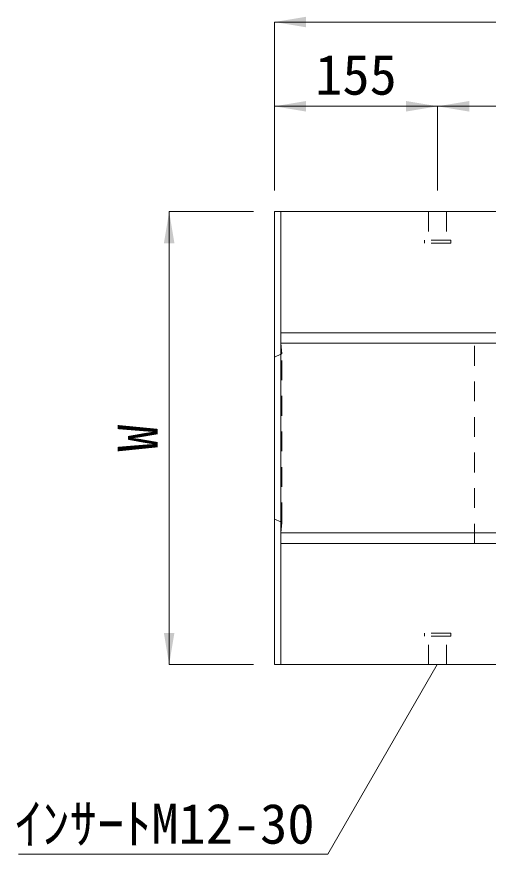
# Model space of a CAD drawing. Units: millimetres, scale not verified. Extents: x 50430 to 75195, y 75514 to 92741.
# Drawn here: x 55877 to 56325, y 85224 to 86019 of the extents above; entities that cross this region are included whole.
import ezdxf
from ezdxf.enums import TextEntityAlignment as Align

# ---------------------------------------------------------------- set-up
doc = ezdxf.new("R2010")
doc.units = ezdxf.units.MM
doc.header["$LTSCALE"] = 25
doc.linetypes.add('USER1', pattern=[1.35, 0.75, -0.6])
for name, color, linetype, lineweight in [('寸法線', 7, 'Continuous', 9), ('本体', 2, 'Continuous', 9), ('ｲﾝｻｰﾄ', 3, 'USER1', 5)]:
    doc.layers.add(name, color=color, linetype=linetype, lineweight=lineweight)
doc.styles.add('ＭＳ ゴシック', font='')
doc.styles.get('ＭＳ ゴシック').set_extended_font_data('MS Gothic')

# ---------------------------------------------------------------- blocks, each defined once
blk = doc.blocks.new('filled_arrow')
at = {"color": 0, "linetype": 'Continuous', "lineweight": -2}
blk.add_solid([(7.5, 1.25), (0, 0), (7.5, -1.25)], dxfattribs=at)

msp = doc.modelspace()

# ---------------------------------------------------------------- linework, layer by layer
at = {"layer": '寸法線'}
for p, q in [((56122.16, 86014), (57120.16, 86014)), ((56122.16, 85854), (56122.16, 86014)), ((56277.16, 85934), (56122.16, 85934)), ((56122.16, 85854), (56122.16, 85934)), ((56277.16, 85934), (56965.16, 85934)), ((56277.16, 85854), (56277.16, 85934)), ((56277.16, 85854), (56277.16, 85934)), ((56022.16, 85834), (56022.16, 85404.01)), ((56102.16, 85834), (56022.16, 85834)), ((56102.16, 85404.01), (56022.16, 85404.01))]:
    msp.add_line(p, q, dxfattribs=at)
msp.add_lwpolyline([(56276.7, 85404.01), (56172.77, 85224.01), (55879.06, 85224.01)], dxfattribs=at)
at = {"layer": '本体', "lineweight": 20}
for p, q in [((56122.16, 85404.01), (56122.16, 85834)), ((57120.16, 85834), (56122.16, 85834)), ((56122.16, 85404.01), (57120.16, 85404.01))]:
    msp.add_line(p, q, dxfattribs=at)
at = {"layer": '本体'}
for p, q in [((56128.16, 85404.01), (56128.16, 85834)), ((57114.16, 85719), (56128.16, 85719)), ((57114.16, 85709.01), (56128.16, 85709.01)), ((56128.16, 85698.58), (56122.16, 85696.01)), ((56128.16, 85539.44), (56122.16, 85542.01)), ((57114.16, 85529.01), (56128.16, 85529.01)), ((57114.16, 85519.01), (56128.16, 85519.01))]:
    msp.add_line(p, q, dxfattribs=at)
at = {"layer": '本体', "linetype": 'USER1'}
msp.add_line((56312.16, 85519.01), (56312.16, 85719), dxfattribs=at)
at = {"layer": '本体', "color": 4, "linetype": 'USER1', "lineweight": 5}
for p, q in [((56128.16, 85709.01), (56129.16, 85699.01)), ((56129.16, 85699.01), (56128.16, 85698.58)), ((56129.16, 85539.01), (56129.16, 85699.01)), ((56129.16, 85539.01), (56128.16, 85539.44)), ((56128.16, 85529.01), (56129.16, 85539.01))]:
    msp.add_line(p, q, dxfattribs=at)
at = {"layer": 'ｲﾝｻｰﾄ'}
for p, q in [((56285.66, 85834), (56268.66, 85834)), ((56268.66, 85834), (56268.66, 85807.01)), ((56285.66, 85834), (56285.66, 85807.01)), ((56289.66, 85807.01), (56264.66, 85807.01)), ((56264.66, 85807.01), (56264.66, 85804)), ((56289.66, 85804), (56264.66, 85804)), ((56289.66, 85807.01), (56289.66, 85804)), ((56289.66, 85434.01), (56264.66, 85434.01)), ((56264.66, 85431), (56264.66, 85434.01)), ((56289.66, 85431), (56264.66, 85431)), ((56268.66, 85404.01), (56268.66, 85431)), ((56285.66, 85404.01), (56285.66, 85431)), ((56289.66, 85431), (56289.66, 85434.01))]:
    msp.add_line(p, q, dxfattribs=at)

# ---------------------------------------------------------------- block references
at = {"layer": '寸法線', "xscale": 4, "yscale": 4}
for p in [(56122.16, 86014), (56122.16, 85934), (56277.16, 85934)]:
    msp.add_blockref('filled_arrow', p, dxfattribs=at)
at = {"layer": '寸法線'}
for p, xscale, yscale, rotation in [((56277.16, 85934), 4, 4, 180), ((56022.16, 85834), 4, 4, 270), ((56022.16, 85404.01), 4, 4, 90), ((56276.7, 85404.01), 0.2, 0.2, 240)]:
    msp.add_blockref('filled_arrow', p, dxfattribs=dict(at, xscale=xscale, yscale=yscale, rotation=rotation))

# ---------------------------------------------------------------- texts
at = {"layer": '寸法線', "style": 'ＭＳ ゴシック'}
msp.add_text('155', height=37.98, dxfattribs=at).set_placement((56199.66, 85964), align=Align.MIDDLE_CENTER)
msp.add_text('W', height=37.98, rotation=90, dxfattribs=at).set_placement((55992.16, 85619.01), align=Align.MIDDLE_CENTER)
msp.add_text('ｲﾝｻｰﾄM12-30', height=37.98, dxfattribs=at).set_placement((56160.27, 85272.01), align=Align.TOP_RIGHT)

doc.saveas('drawing.dxf')
